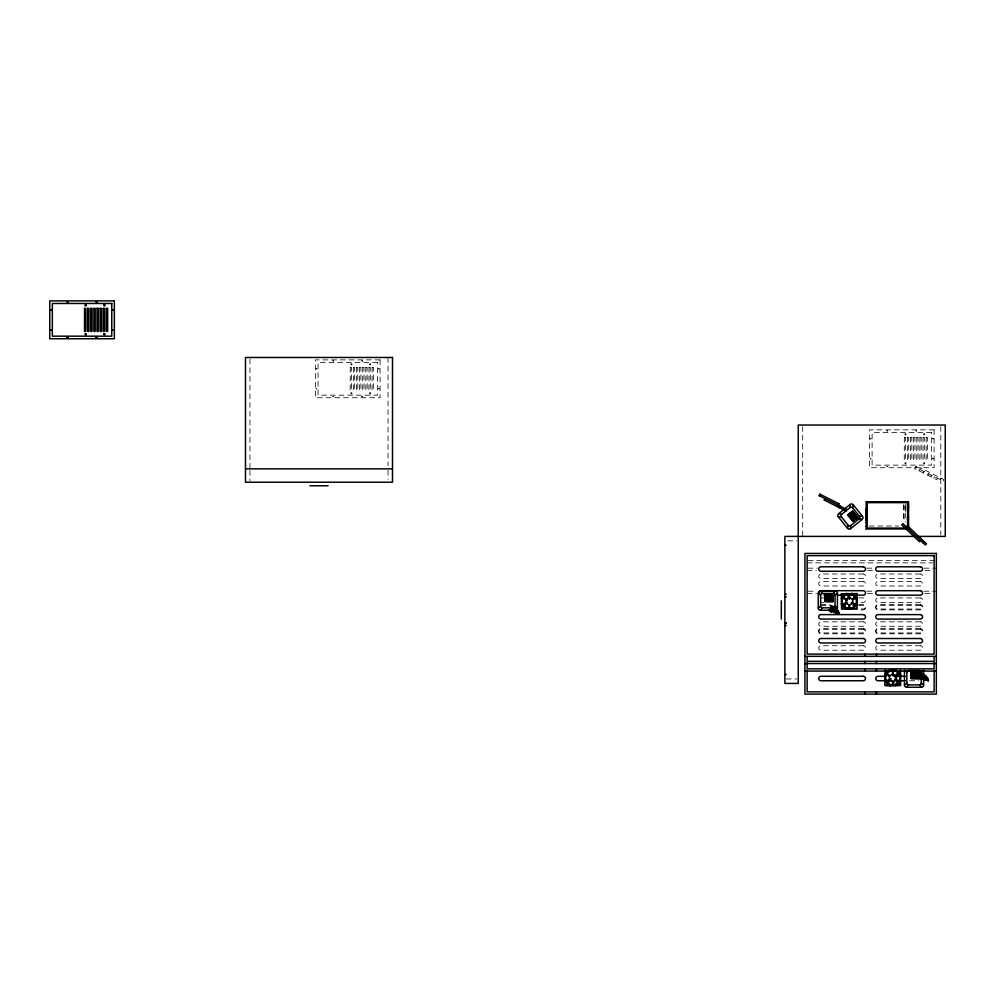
<?xml version="1.0" encoding="UTF-8"?>
<svg xmlns="http://www.w3.org/2000/svg" width="995" height="995" viewBox="0 0 995 995"><rect width="100%" height="100%" fill="white"/><g stroke="black" fill="none" stroke-linecap="round" stroke-linejoin="round"><path stroke-width="0.75" stroke-dasharray="4.97 3.73" d="M918.994 470.759L920.475 467.812L944.031 479.665L943.297 481.132L915.325 467.065L914.579 468.533L936.668 479.64L937.414 478.172M923.41 472.973L924.156 471.506M927.837 475.2L928.571 473.732M930.773 476.68L931.519 475.212M933.72 478.16L934.467 476.692M940.35 479.652L941.096 478.185M904.741 507.102L905.4 507.102L905.45 511.716M869.095 526.032L898.92 526.032M787.717 540.87L796.734 540.87M808.015 560.645L936.345 560.645M807.144 562.871L932.564 562.871M808.015 568.17L817.293 568.17M866.769 568.17L874.493 568.17M923.969 568.17L936.345 568.17M807.144 570.396L816.435 570.396M867.528 570.396L873.722 570.396M924.828 570.396L932.564 570.396M808.015 591.204L815.738 591.204M866.769 591.204L874.493 591.204M923.969 591.204L936.345 591.204M807.144 593.43L816.435 593.43M867.528 593.43L873.722 593.43M924.828 593.43L932.564 593.43M820.962 597.92L823.984 597.92M858.747 597.92L863.274 597.92A2.226 2.226 0 0 1 865.501 600.147A2.226 2.226 0 0 1 863.274 602.373L858.747 602.373M820.962 602.373L823.984 602.373M820.962 604.574L830.029 604.574M858.747 604.574L863.274 604.574A2.226 2.226 0 0 1 865.501 606.801A2.226 2.226 0 0 1 863.274 609.027L858.747 609.027M820.962 605.445L830.029 605.445M858.747 605.445L863.274 605.445A2.226 2.226 0 0 1 865.501 607.671A2.226 2.226 0 0 1 863.274 609.898L858.747 609.898M786.212 678.963L796.734 678.963M909.716 680.754L918.795 680.754M940.797 426.581L940.797 534.862M905.276 504.254L905.276 522.027M904.069 505.497L904.069 520.646M903.398 504.652L903.398 521.455M802.691 426.581L802.691 536.404M388.038 357.479L388.038 465.76M388.038 470.361L388.038 479.379M249.944 359.021L249.944 468.856M249.944 470.361L249.944 480.883M316.149 368.672L316.97 369.008L316.199 368.56M316.149 388.722L317.007 388.945L316.199 388.61M332.852 360.874L333.723 361.11L332.902 360.762M332.852 396.507L333.723 396.744L332.902 396.408M350.862 364.145C351.733 366.869 352.976 362.23 350.862 364.145M350.862 393.1C351.733 395.811 353.001 391.222 350.862 393.1M361.819 360.874L362.678 361.11L361.819 360.874M361.819 396.507L362.678 396.744L361.819 396.507M369.58 364.145C370.451 366.869 371.695 362.23 369.58 364.145M369.58 393.1C370.451 395.823 371.695 391.184 369.58 393.1M378.523 368.672L379.331 369.008L378.56 368.56M378.523 388.722L379.381 388.945L378.56 388.61M870.202 438.646L871.06 438.87L870.202 438.646M870.202 458.683L871.06 458.919L870.202 458.683M886.906 430.847L887.764 431.071L886.955 430.735M886.906 466.481L887.764 466.717L886.906 466.481M904.915 434.118C905.786 436.842 907.03 432.191 904.915 434.118M904.915 463.073C905.786 465.797 907.03 461.158 904.915 463.073M915.86 430.847L916.718 431.071L915.91 430.735M915.86 466.481L916.718 466.717L915.86 466.481M923.621 434.118C924.492 436.842 925.736 432.191 923.621 434.118M923.621 463.073C924.504 465.784 925.723 461.183 923.621 463.073M932.564 438.646L933.434 438.87L932.564 438.646M932.564 458.683L933.434 458.919L932.564 458.683M350.29 367.329L350.215 390.164L350.887 390.612L351.558 390.164L351.558 367.453L350.29 367.329M353.399 367.329L353.337 390.164L354.009 390.612L354.668 390.164L354.668 367.453L353.399 367.329M356.521 367.329L356.459 390.164L357.118 390.612L357.79 390.164L357.79 367.453L356.521 367.329M359.643 367.329L359.568 390.164L360.24 390.612L360.911 390.164L360.911 367.453L359.643 367.329M362.752 367.329L362.69 390.164L363.362 390.612L364.033 390.164L364.033 367.453L362.752 367.329M365.874 367.329L365.812 390.164L366.483 390.612L367.143 390.164L367.143 367.453L365.874 367.329M368.996 367.329L368.934 390.164L369.593 390.612L370.264 390.164L370.264 367.453L368.996 367.329M372.118 367.329L372.043 390.164L372.715 390.612L373.386 390.164L373.386 367.453L372.118 367.329M904.331 437.29L904.268 460.138L904.928 460.585L905.599 460.138L905.599 437.414L904.331 437.29M907.452 437.29L907.378 460.138L908.049 460.585L908.721 460.138L908.721 437.414L907.452 437.29M910.574 437.29L910.5 460.138L911.171 460.585L911.843 460.138L911.843 437.414L910.574 437.29M913.684 437.29L913.621 460.138L914.293 460.585L914.952 460.138L914.952 437.414L913.684 437.29M916.805 437.29L916.743 460.138L917.402 460.585L918.074 460.138L918.074 437.414L916.805 437.29M919.927 437.29L919.853 460.138L920.524 460.585L921.196 460.138L921.196 437.414L919.927 437.29M923.037 437.29L922.974 460.138L923.646 460.585L924.318 460.138L924.318 437.414L923.037 437.29M926.158 437.29L926.096 460.138L926.768 460.585L927.427 460.138L927.427 437.414L926.158 437.29M380.065 359.879L315.465 359.879L315.465 397.739L380.065 397.739L380.065 359.879M377.478 362.454L318.052 362.454L318.052 395.164L377.478 395.164L377.478 362.454M934.118 429.852L869.518 429.852L869.518 467.712L934.118 467.712L934.118 429.852M931.531 432.427L872.105 432.427L872.105 465.125L931.531 465.125L931.531 432.427M863.274 574.003L820.962 574.003A2.226 2.226 0 0 0 818.723 576.242A2.226 2.226 0 0 0 820.962 578.468L863.274 578.468A2.226 2.226 0 0 0 865.501 576.242A2.226 2.226 0 0 0 863.274 574.003M920.3 574.003L877.976 574.003A2.226 2.226 0 0 0 875.749 576.242A2.226 2.226 0 0 0 877.976 578.468L920.3 578.468A2.226 2.226 0 0 0 922.527 576.242A2.226 2.226 0 0 0 920.3 574.003M863.274 581.54L820.962 581.54A2.226 2.226 0 0 0 818.723 583.766A2.226 2.226 0 0 0 820.962 585.993L863.274 585.993A2.226 2.226 0 0 0 865.501 583.766A2.226 2.226 0 0 0 863.274 581.54M920.3 581.54L877.976 581.54A2.226 2.226 0 0 0 875.749 583.766A2.226 2.226 0 0 0 877.976 585.993L920.3 585.993A2.226 2.226 0 0 0 922.527 583.766A2.226 2.226 0 0 0 920.3 581.54M920.3 597.92L877.976 597.92A2.226 2.226 0 0 0 875.749 600.147A2.226 2.226 0 0 0 877.976 602.373L920.3 602.373A2.226 2.226 0 0 0 922.527 600.147A2.226 2.226 0 0 0 920.3 597.92M920.3 604.574L877.976 604.574A2.226 2.226 0 0 0 875.749 606.801A2.226 2.226 0 0 0 877.976 609.027L920.3 609.027A2.226 2.226 0 0 0 922.527 606.801A2.226 2.226 0 0 0 920.3 604.574M920.3 605.445L877.976 605.445A2.226 2.226 0 0 0 875.749 607.671A2.226 2.226 0 0 0 877.976 609.898L920.3 609.898A2.226 2.226 0 0 0 922.527 607.671A2.226 2.226 0 0 0 920.3 605.445M863.274 621.825L820.962 621.825A2.226 2.226 0 0 0 818.723 624.052A2.226 2.226 0 0 0 820.962 626.278L863.274 626.278A2.226 2.226 0 0 0 865.501 624.052A2.226 2.226 0 0 0 863.274 621.825M920.3 621.825L877.976 621.825A2.226 2.226 0 0 0 875.749 624.052A2.226 2.226 0 0 0 877.976 626.278L920.3 626.278A2.226 2.226 0 0 0 922.527 624.052A2.226 2.226 0 0 0 920.3 621.825M863.274 628.479L820.962 628.479A2.226 2.226 0 0 0 818.723 630.706A2.226 2.226 0 0 0 820.962 632.932L863.274 632.932A2.226 2.226 0 0 0 865.501 630.706A2.226 2.226 0 0 0 863.274 628.479M920.3 628.479L877.976 628.479A2.226 2.226 0 0 0 875.749 630.706A2.226 2.226 0 0 0 877.976 632.932L920.3 632.932A2.226 2.226 0 0 0 922.527 630.706A2.226 2.226 0 0 0 920.3 628.479M863.274 629.35L820.962 629.35A2.226 2.226 0 0 0 818.723 631.576A2.226 2.226 0 0 0 820.962 633.815L863.274 633.815A2.226 2.226 0 0 0 865.501 631.576A2.226 2.226 0 0 0 863.274 629.35M920.3 629.35L877.976 629.35A2.226 2.226 0 0 0 875.749 631.576A2.226 2.226 0 0 0 877.976 633.815L920.3 633.815A2.226 2.226 0 0 0 922.527 631.576A2.226 2.226 0 0 0 920.3 629.35M863.274 645.73L820.962 645.73A2.226 2.226 0 0 0 818.723 647.956A2.226 2.226 0 0 0 820.962 650.195L863.274 650.195A2.226 2.226 0 0 0 865.501 647.956A2.226 2.226 0 0 0 863.274 645.73M920.3 645.73L877.976 645.73A2.226 2.226 0 0 0 875.749 647.956A2.226 2.226 0 0 0 877.976 650.195L920.3 650.195A2.226 2.226 0 0 0 922.527 647.956A2.226 2.226 0 0 0 920.3 645.73"/><path stroke-width="1.49" d="M848.872 608.169A7.612 6.356 -60 0 1 843.524 605.072L843.524 605.084A7.612 6.356 -60 0 0 848.922 608.194L849.046 605.084M849.419 599.002L849.693 594.376A7.612 6.356 -60 0 1 855.041 597.473L852.416 599.139M892.602 681.65L892.428 684.734A7.612 6.356 -60 0 1 887.08 681.637L890.998 679.125M892.975 675.568L893.249 670.941M838.909 614.014L839.183 613.492A8.967 4.005 30.1 0 0 833.089 606.577L831.173 605.619L830.924 606.602A7.848 3.507 30.1 0 1 837.927 613.579L838.909 614.014A8.967 4.005 30.1 0 0 832.84 607.012L830.924 606.054M928.186 680.829L928.447 680.319A8.967 4.005 30.1 0 0 922.365 673.404L920.437 672.446L920.188 673.428A7.848 3.507 30.1 0 1 927.203 680.406L928.186 680.829A8.967 4.005 30.1 0 0 922.104 673.826L920.188 672.881M847.491 528.295L838.3 516.815A2.226 2.226 0 0 1 838.648 513.681L850.153 504.465A2.226 2.226 0 0 1 853.287 504.813L862.478 516.293A2.226 2.226 0 0 1 862.13 519.415L850.625 528.631A2.226 2.226 0 0 1 847.491 528.295L848.225 525.36L841.322 516.753A1.667 1.667 0 0 1 841.583 514.403L850.215 507.487A1.667 1.667 0 0 1 852.566 507.748L859.456 516.355A1.667 1.667 0 0 1 859.195 518.706L850.563 525.609A1.667 1.667 0 0 1 848.225 525.36M852.566 507.748L853.287 504.813M895.848 676.078L896.582 673.851M844.606 607.36A7.674 7.674 0 0 1 846.347 594.177A7.674 7.674 0 0 1 856.894 602.274A7.674 7.674 0 0 1 844.606 607.36L843.847 606.701L845.066 602.895M844.457 607.236L846.061 602.622M853.486 599.649L854.742 595.893L853.113 594.624M888.162 683.926L887.403 683.266L888.622 679.461M888.013 683.801L889.617 679.187M896.632 677.471L897.888 673.714M841.31 598.741L841.534 598.07A8.383 8.383 0 0 1 842.628 596.167M857.255 603.803L857.031 604.487A8.383 8.383 0 0 1 856.546 605.47M884.866 675.307L885.09 674.635A8.383 8.383 0 0 1 885.575 673.652M900.811 680.369L900.587 681.053A8.383 8.383 0 0 1 899.492 682.943M819.395 495.771L820.141 494.304M824.382 500.124L825.116 498.657M837.889 505.074L838.636 503.607M838.449 505.36L839.195 503.88L819.656 494.055M838.287 507.114L839.021 505.647M838.86 507.4L839.593 505.933M839.432 507.686L840.166 506.219M840.004 507.985L840.738 506.505M830.924 606.602L831.173 605.619M830.663 607.597L830.924 607.161A6.729 3.01 30.1 0 1 836.932 613.144L835.676 613.144A5.609 2.5 30.1 0 0 830.663 608.156L830.663 607.597A6.729 3.01 30.1 0 1 836.683 613.579M830.663 608.156L830.924 607.161M830.663 608.716L830.924 608.293A4.478 2.002 30.1 0 1 834.929 612.273L833.673 612.273A3.358 1.505 30.1 0 0 830.663 609.276L830.663 608.716A4.478 2.002 30.1 0 1 834.668 612.709M830.663 609.276L830.924 608.293M833.673 612.273L833.922 611.838A3.358 1.505 30.1 0 0 830.924 608.853M835.676 613.144L835.924 612.709A5.609 2.5 30.1 0 0 830.924 607.721M837.927 613.579L838.188 613.144A7.848 3.507 30.1 0 0 831.173 606.166M920.188 673.428L920.437 672.446M919.94 674.423L920.188 673.988A6.729 3.01 30.1 0 1 926.196 679.971L924.94 679.958A5.609 2.5 30.1 0 0 919.94 674.983L919.94 674.423A6.729 3.01 30.1 0 1 925.947 680.406M919.94 674.983L920.188 673.988M919.94 675.543L920.188 675.107A4.478 2.002 30.1 0 1 924.193 679.1L922.937 679.087A3.358 1.505 30.1 0 0 919.94 676.102L919.94 675.543A4.478 2.002 30.1 0 1 923.945 679.523M919.94 676.102L920.188 675.107M922.937 679.087L923.198 678.652A3.358 1.505 30.1 0 0 922.315 677.085M924.94 679.958L925.201 679.535A5.609 2.5 30.1 0 0 920.188 674.548M927.203 680.406L927.452 679.971A7.848 3.507 30.1 0 0 920.437 672.993M820.489 610.246L835.191 610.246A2.226 2.226 0 0 0 837.429 608.02L837.429 593.281A2.226 2.226 0 0 0 835.191 591.055L820.489 591.055A2.226 2.226 0 0 0 818.263 593.281L818.263 608.02A2.226 2.226 0 0 0 820.489 610.246L822.33 607.846L833.362 607.846A1.667 1.667 0 0 0 835.029 606.179L835.029 595.122A1.667 1.667 0 0 0 833.362 593.455L822.33 593.455A1.667 1.667 0 0 0 820.664 595.122L820.664 606.179A1.667 1.667 0 0 0 822.33 607.846M833.362 593.455L835.191 591.055M885.115 670.108L884.866 684.97L885.712 685.816L900.562 685.567L900.562 670.108M908.522 684.871A1.667 1.667 0 0 1 906.855 683.204L906.855 672.147L904.455 670.307L904.455 685.045A2.226 2.226 0 0 0 906.681 687.271L908.522 684.871L919.554 684.871A1.667 1.667 0 0 0 921.221 683.204L921.221 677.682M843.188 596.602L844.606 595.184M855.377 605.943L853.959 607.36M886.744 673.167L888.162 671.749M898.92 682.508L897.515 683.926M905.151 528.084L907.415 525.696L926.519 543.879L925.338 545.036L902.701 523.482M920.611 540.534L919.467 541.728L901.569 524.676M922.999 542.81L924.131 541.616M907.403 527.263L908.522 528.146L908.522 501.754L866.197 501.754L866.197 528.967L867.093 528.084L906.134 528.084M866.197 501.754L867.093 502.649L907.627 502.649L908.522 501.754M907.403 520.012L908.522 519.129L907.403 519.129M825.116 595.122L833.362 595.346L823.984 595.159M818.263 608.02L820.664 606.179M835.029 595.122L837.429 593.281M904.455 685.045L906.855 683.204M921.221 674.908L921.221 672.147L923.621 670.307L923.621 685.045A2.226 2.226 0 0 1 921.382 687.271L906.681 687.271M843.524 605.084L847.441 602.56M894.679 676.55L898.597 674.038A7.612 6.356 -60 0 0 893.187 670.916M847.379 600.022L843.524 597.473M849.568 605.059L849.755 608.132M893.062 681.65L893.249 684.734A7.612 6.356 60 0 0 898.597 681.637L894.741 679.1M847.242 602.298L843.101 604.363A7.612 6.356 0 0 1 843.101 598.182L847.242 600.321M852.703 599.562L855.464 598.182A7.612 6.356 0 0 1 855.451 604.363L852.703 602.92M890.799 678.864L886.657 680.99A7.612 6.356 0 0 1 886.657 674.747L889.418 676.127L886.657 674.747M894.878 676.824L899.007 674.747A7.612 6.356 0 0 1 899.007 680.854L896.259 679.486M846.745 593.294L846.073 593.53A8.383 8.383 0 0 0 845.091 594.015M851.819 609.251L852.491 609.015A8.383 8.383 0 0 0 854.382 607.92M895.363 685.816L896.047 685.58A8.383 8.383 0 0 0 897.938 684.485M838.3 516.815L841.322 516.753M859.456 516.355L862.478 516.293M245.479 468.856L392.503 468.856M309.868 485.784L328.114 485.784M907.403 504.652L908.522 504.652M907.403 505.535L908.522 505.535M907.403 506.43L908.522 506.43M907.403 507.326L908.522 507.326M907.403 508.209L908.522 508.209M866.197 508.656L867.23 508.656M907.403 509.104L908.522 509.104M907.403 510.883L908.522 510.883M907.403 517.164L908.522 517.164M907.403 517.562L908.522 517.562M866.197 520.124L867.13 520.124M866.197 522.387L866.869 522.387M866.197 522.686L866.869 522.686M866.197 526.255L866.869 526.255M866.197 526.566L866.869 526.566M866.197 528.967L908.522 528.967M914.417 536.404L784.868 536.404L784.868 683.428L798.239 683.428L798.239 425.039L945.25 425.039L945.25 536.404L917.39 536.404M784.868 545.322L786.212 545.322M784.868 594.326L786.212 594.326M837.579 595.159L863.274 595.159A2.226 2.226 0 0 0 865.501 592.933A2.226 2.226 0 0 0 863.274 590.694L820.962 590.694A2.226 2.226 0 0 0 818.81 593.505M784.868 596.876L786.212 596.876M784.868 622.858L786.212 622.858M784.868 623.094L786.212 623.094M784.868 625.507L786.212 625.507M804.918 656.339L936.345 656.339M804.918 663.553L936.345 663.553M804.918 671.078L936.345 671.078M784.868 674.51L786.212 674.51M885.538 676.289L877.976 676.289A2.226 2.226 0 0 0 875.749 678.528A2.226 2.226 0 0 0 877.976 680.754L890.077 680.754M894.604 676.289L905.189 676.289M911.233 676.289L920.3 676.289M896.122 680.754L905.189 680.754M838.648 513.681L841.583 514.403M859.195 518.706L862.13 519.415M847.653 597.062L850.165 597.895M852.889 605.308L855.24 606.092M896.445 681.873L898.796 682.657M891.955 681.214L894.455 682.048M851.819 593.294L852.491 593.53A8.383 8.383 0 0 1 853.474 594.015M846.745 609.251L846.073 609.015A8.383 8.383 0 0 1 844.183 607.92M890.301 685.816L889.629 685.58A8.383 8.383 0 0 1 887.727 684.485M838.188 613.144L839.158 613.579M833.922 611.838L834.929 612.273M835.924 612.709L836.932 613.144M927.452 679.971L928.434 680.393M923.198 678.652L924.193 679.1M925.201 679.535L926.196 679.971M818.922 495.535L846.869 509.589M824.084 499.975L846.123 511.057M851.185 602.535L855.103 605.047A7.612 6.356 60 0 1 849.693 608.169M889.642 675.729L887.018 674.063L889.592 675.767M818.263 593.281L820.664 595.122M835.029 606.179L837.429 608.02M921.221 683.204L923.621 685.045M854.705 595.843L855.377 596.602M843.188 605.943L843.847 606.701M886.744 682.508L887.403 683.266M919.554 684.871L921.382 687.271M820.489 591.055L822.33 593.455M833.362 607.846L835.191 610.246M900.811 675.307L900.587 674.635A8.383 8.383 0 0 0 899.492 672.732M857.255 598.741L857.031 598.07A8.383 8.383 0 0 0 856.546 597.087M884.866 680.369L885.09 681.053A8.383 8.383 0 0 0 885.575 682.035M841.31 603.803L841.534 604.487A8.383 8.383 0 0 0 842.628 606.378M893.124 681.625L893.311 684.697A7.612 6.356 60 0 0 898.659 681.612M892.639 675.593L892.428 670.941A7.612 6.356 60 0 0 887.08 674.038M849.083 599.027L848.872 594.376A7.612 6.356 60 0 0 843.461 597.51M850.153 504.465L850.215 507.487M850.563 525.609L850.625 528.631M934.118 656.712L934.118 661.327L807.144 661.327L807.144 656.712M934.118 662.707L934.118 668.851L807.144 668.851L807.144 662.707M934.118 670.356L934.118 691.886L807.144 691.886L807.144 670.356M907.627 502.649L907.627 526.579M897.714 501.754L897.714 502.463M886.023 501.754L886.023 502.463M876.421 654.113L876.421 656.339M876.421 661.327L876.421 663.553M876.421 668.851L876.421 671.078M876.421 691.886L876.421 694.112M867.093 502.649L867.093 528.084M866.869 502.425L866.869 528.258M866.645 508.656L866.645 520.124M866.421 508.656L866.421 520.124M864.842 654.113L864.842 656.339M864.842 661.327L864.842 663.553M864.842 668.851L864.842 671.078M864.842 691.886L864.842 694.112M781.311 600.793L781.311 619.039M843.35 595.346A8.383 8.383 0 0 1 844.183 594.624M854.382 594.624A8.383 8.383 0 0 1 855.936 596.167M830.166 610.93A1.679 0.746 30.1 0 1 829.954 609.462A1.679 0.746 30.1 0 1 832.33 610.855A1.679 0.746 30.1 0 1 830.924 611.365M886.184 672.732A8.383 8.383 0 0 1 887.727 671.19M888.647 670.58A8.383 8.383 0 0 1 889.629 670.095M896.047 670.095A8.383 8.383 0 0 1 897.03 670.58M920.188 675.667A3.358 1.505 30.1 0 1 921.693 676.55M918.895 677.209A1.679 0.746 30.1 0 1 919.33 676.289A1.679 0.746 30.1 0 1 921.345 677.309A1.679 0.746 30.1 0 1 921.258 678.403M919.193 678.18A1.679 0.746 30.1 0 1 918.97 676.724A1.679 0.746 30.1 0 1 921.345 678.105A1.679 0.746 30.1 0 1 919.94 678.627M921.221 672.147A1.667 1.667 0 0 0 919.554 670.481L908.522 670.481A1.667 1.667 0 0 0 906.855 672.147M50.434 309.681L51.292 309.905L50.434 309.681M50.434 329.731L51.292 329.954L50.434 329.731M67.138 301.883L67.996 302.119L67.138 301.883M67.138 337.529L67.996 337.753L67.138 337.529M85.147 305.154C86.018 307.878 87.261 303.239 85.147 305.154M85.147 334.109C86.018 336.832 87.261 332.193 85.147 334.109M96.092 301.883L96.963 302.119L96.092 301.883M96.092 337.529L96.963 337.753L96.092 337.529M103.853 305.154C104.736 307.878 105.98 303.239 103.853 305.154M103.853 334.109C104.736 336.832 105.98 332.193 103.853 334.109M112.808 309.681L113.666 309.905L112.808 309.681M112.808 329.731L113.666 329.954L112.808 329.731M824.905 596.179L833.362 596.241L824.905 596.179M824.905 597.958L833.362 598.02L824.954 597.858M824.905 597.075L833.362 597.124L824.954 596.975M824.905 599.749L833.362 599.798L824.905 599.749M824.905 598.853L833.362 598.915L824.93 598.803M824.905 600.632L833.362 600.694L824.954 600.532M824.905 601.527L833.362 601.589L824.93 601.477M841.335 593.928L841.559 609.002L857.006 609.002L857.006 593.542L841.335 593.928M841.745 594.04L842.566 594.251L841.745 594.04M841.745 608.293L842.566 608.517L841.745 608.293M855.998 594.04L856.819 594.251L855.998 594.04M855.998 608.293L856.819 608.517L855.998 608.293M885.289 670.605L886.122 670.817L885.289 670.605M885.289 684.858L886.122 685.082L885.289 684.858M899.555 670.605L900.375 670.817L899.592 670.493M899.555 684.858L900.375 685.082L899.555 684.858M911.097 672.309L919.554 672.371L911.121 672.259M911.097 674.1L919.554 674.15L911.121 674.038M911.097 673.205L919.554 673.267L911.121 673.155M911.097 674.983L919.554 675.045L911.097 674.983M911.097 676.774L919.554 676.824L911.121 676.712M911.097 675.879L919.554 675.941L911.121 675.829M911.097 678.553L919.554 678.615L911.097 678.553M911.097 677.657L919.554 677.719L911.097 677.657M847.752 514.925L853.113 521.442L847.777 514.875M848.449 514.365L853.809 520.882L848.449 514.365M849.145 513.806L854.506 520.323L849.17 513.756M849.829 513.258L855.19 519.763L849.867 513.196M850.526 512.699L855.887 519.203L850.526 512.699M851.222 512.139L856.583 518.656L851.247 512.089M851.919 511.579L857.28 518.096L851.919 511.579M852.615 511.02L857.976 517.537L852.64 510.97M84.563 308.338L84.5 331.173L85.172 331.621L85.831 331.173L85.831 308.462L84.563 308.338M87.684 308.338L87.622 331.173L88.281 331.621L88.953 331.173L88.953 308.462L87.684 308.338M90.806 308.338L90.732 331.173L91.403 331.621L92.075 331.173L92.075 308.462L90.806 308.338M93.916 308.338L93.853 331.173L94.525 331.621L95.197 331.173L95.197 308.462L93.916 308.338M97.037 308.338L96.975 331.173L97.647 331.621L98.306 331.173L98.306 308.462L97.037 308.338M100.159 308.338L100.097 331.173L100.756 331.621L101.428 331.173L101.428 308.462L100.159 308.338M103.281 308.338L103.206 331.173L103.878 331.621L104.55 331.173L104.55 308.462L103.281 308.338M106.39 308.338L106.328 331.173L107 331.621L107.659 331.173L107.659 308.462L106.39 308.338M114.35 300.888L49.75 300.888L49.75 338.748L114.35 338.748L114.35 300.888M111.763 303.475L52.337 303.475L52.337 336.173L111.763 336.173L111.763 303.475M392.503 357.479L245.479 357.479L245.479 482.214L392.503 482.214L392.503 357.479M936.345 553.431L804.918 553.431L804.918 694.112L936.345 694.112L936.345 553.431M934.118 555.658L807.144 555.658L807.144 654.113L934.118 654.113L934.118 555.658M863.274 566.789L820.962 566.789A2.226 2.226 0 0 0 818.723 569.016A2.226 2.226 0 0 0 820.962 571.242L863.274 571.242A2.226 2.226 0 0 0 865.501 569.016A2.226 2.226 0 0 0 863.274 566.789M920.3 566.789L877.976 566.789A2.226 2.226 0 0 0 875.749 569.016A2.226 2.226 0 0 0 877.976 571.242L920.3 571.242A2.226 2.226 0 0 0 922.527 569.016A2.226 2.226 0 0 0 920.3 566.789M920.3 590.694L877.976 590.694A2.226 2.226 0 0 0 875.749 592.933A2.226 2.226 0 0 0 877.976 595.159L920.3 595.159A2.226 2.226 0 0 0 922.527 592.933A2.226 2.226 0 0 0 920.3 590.694M863.274 614.611L820.962 614.611A2.226 2.226 0 0 0 818.723 616.838A2.226 2.226 0 0 0 820.962 619.064L863.274 619.064A2.226 2.226 0 0 0 865.501 616.838A2.226 2.226 0 0 0 863.274 614.611M920.3 614.611L877.976 614.611A2.226 2.226 0 0 0 875.749 616.838A2.226 2.226 0 0 0 877.976 619.064L920.3 619.064A2.226 2.226 0 0 0 922.527 616.838A2.226 2.226 0 0 0 920.3 614.611M863.274 638.516L820.962 638.516A2.226 2.226 0 0 0 818.723 640.743A2.226 2.226 0 0 0 820.962 642.969L863.274 642.969A2.226 2.226 0 0 0 865.501 640.743A2.226 2.226 0 0 0 863.274 638.516M920.3 638.516L877.976 638.516A2.226 2.226 0 0 0 875.749 640.743A2.226 2.226 0 0 0 877.976 642.969L920.3 642.969A2.226 2.226 0 0 0 922.527 640.743A2.226 2.226 0 0 0 920.3 638.516M863.274 676.289L820.962 676.289A2.226 2.226 0 0 0 818.723 678.528A2.226 2.226 0 0 0 820.962 680.754L863.274 680.754A2.226 2.226 0 0 0 865.501 678.528A2.226 2.226 0 0 0 863.274 676.289M847.553 604.276A3.47 3.47 0 0 0 852.752 601.279A3.47 3.47 0 0 0 847.553 598.269A3.47 3.47 0 0 0 847.553 604.276M829.606 611.092A1.679 0.746 30.1 0 0 832.118 611.813A1.679 0.746 30.1 0 0 830.278 609.985A1.679 0.746 30.1 0 0 829.606 611.092M890.724 680.592A3.47 3.47 0 0 0 896.271 678.291A3.47 3.47 0 0 0 891.508 674.635A3.47 3.47 0 0 0 890.724 680.592M894.368 676.102A2.512 2.102 -60 0 0 893.958 675.767A2.512 2.102 -60 0 1 894.43 676.127M888.995 684.485A7.674 7.674 0 0 0 900.512 677.844A7.674 7.674 0 0 0 888.995 671.19A7.674 7.674 0 0 0 888.995 684.485"/></g></svg>
